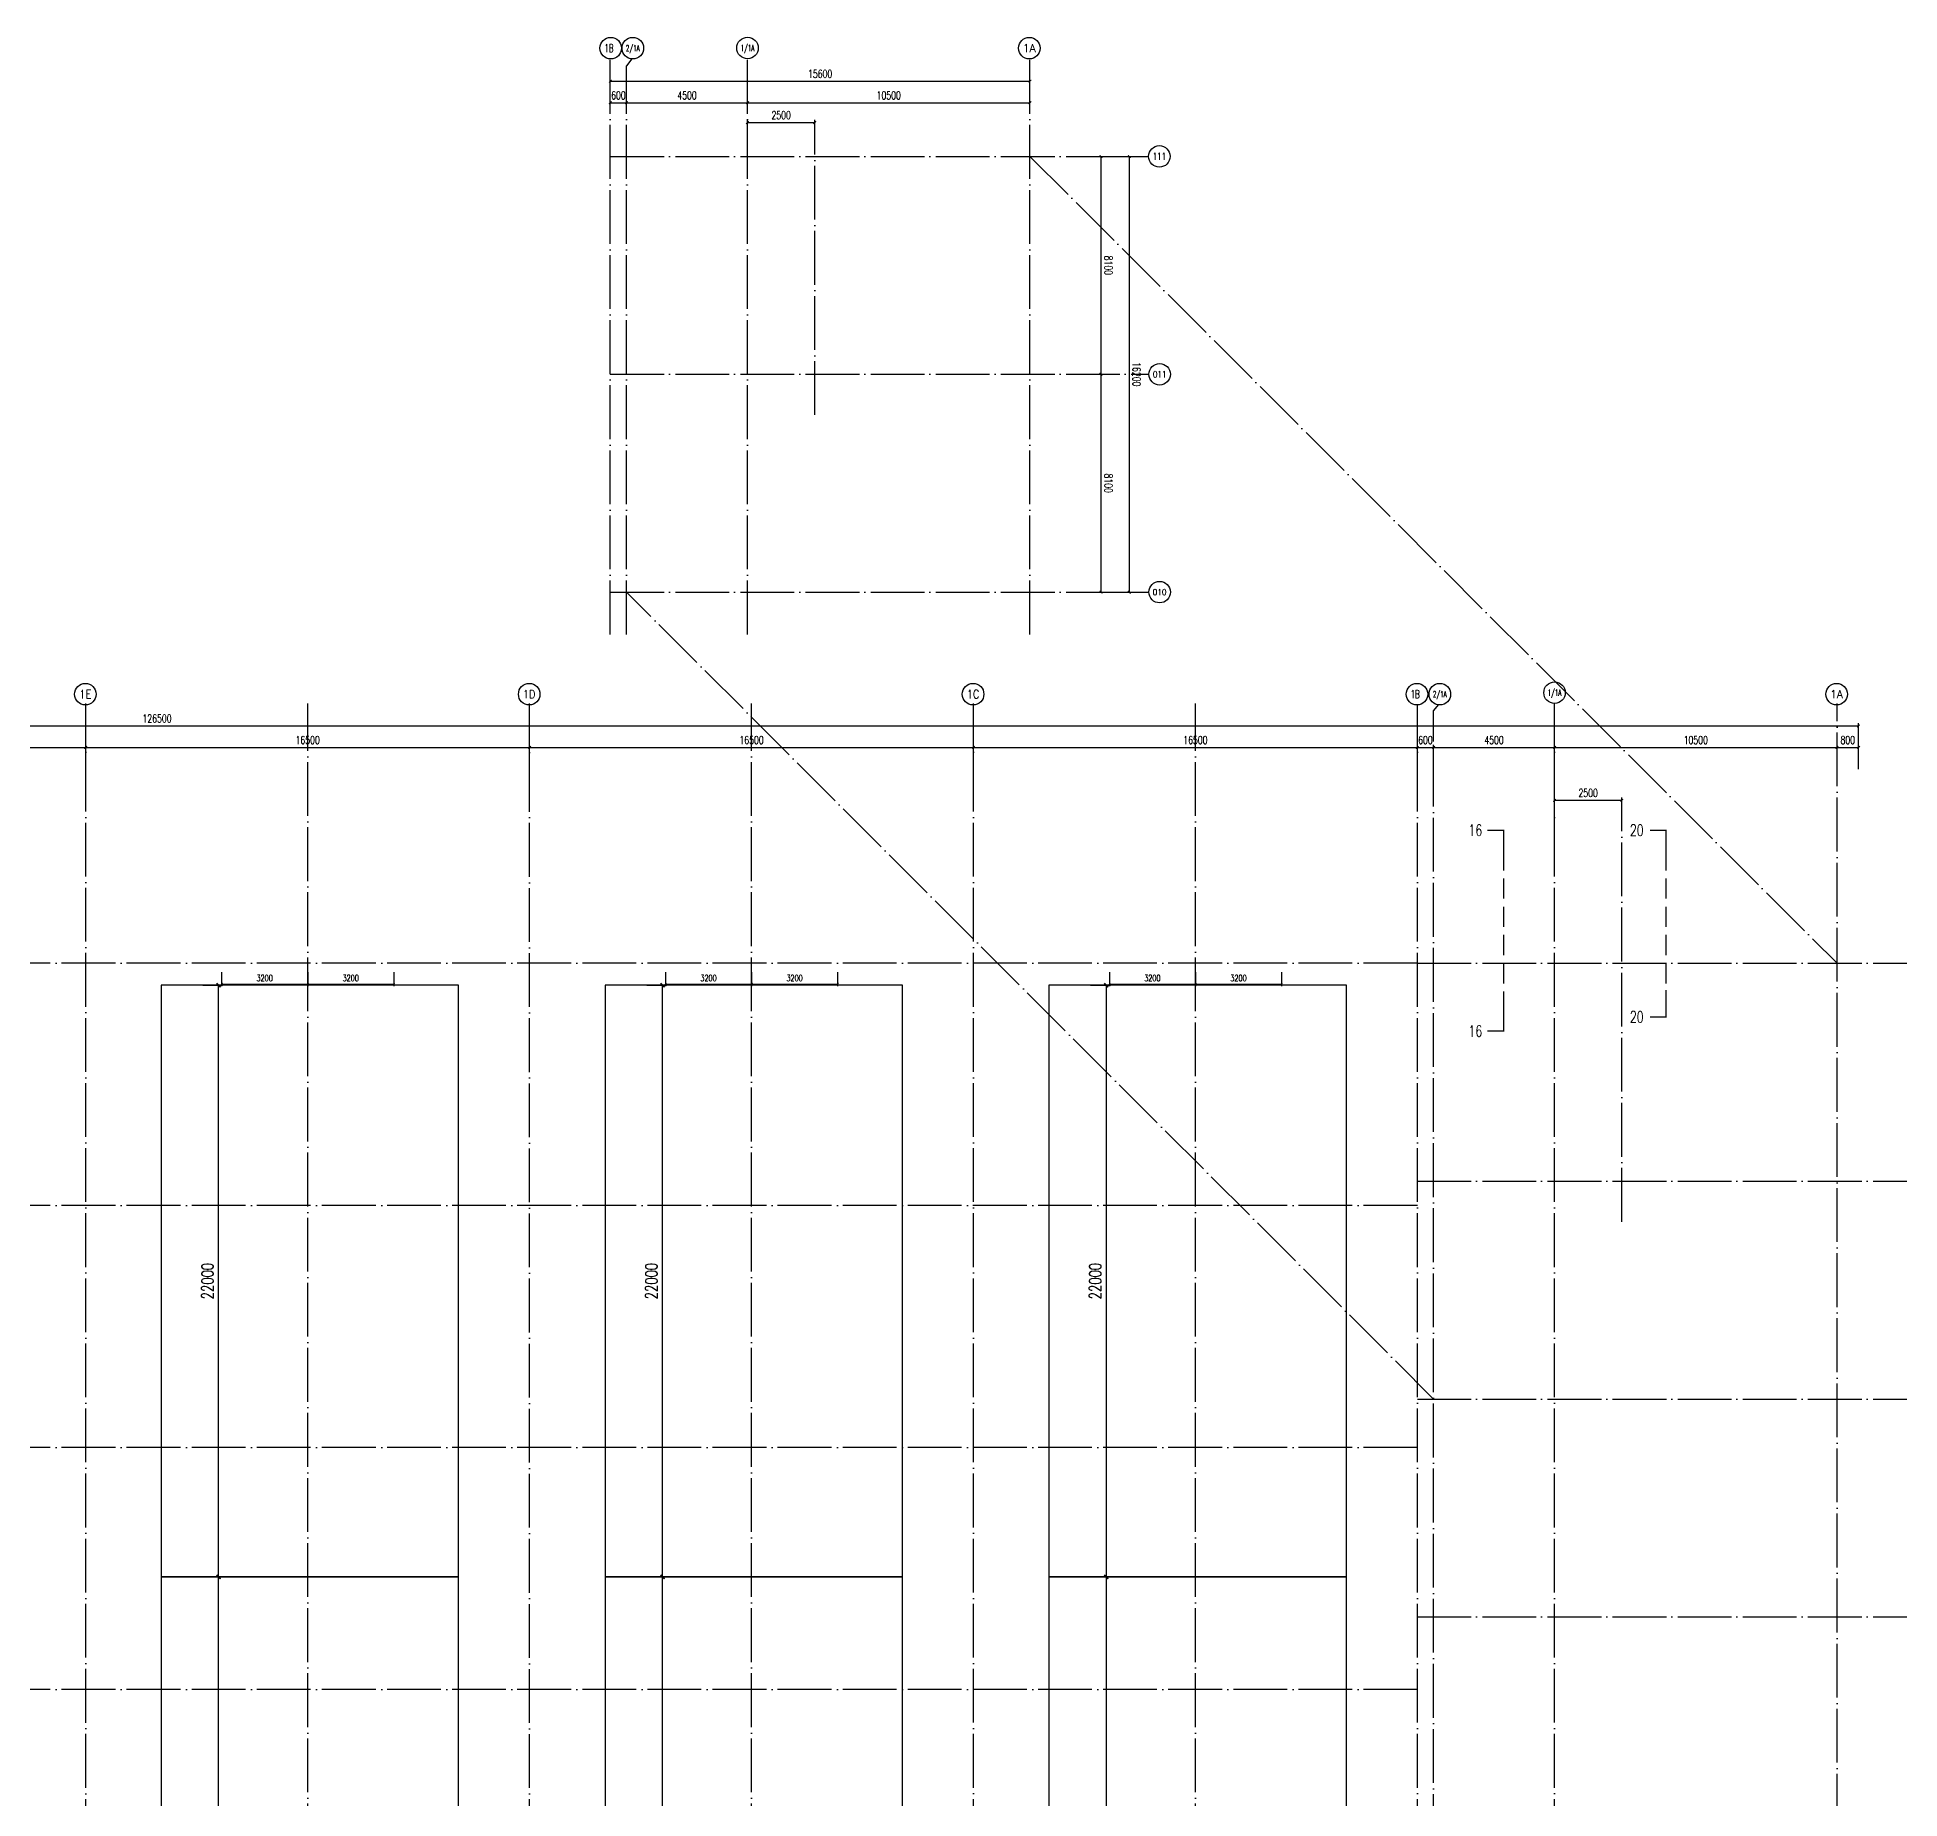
# Model space of a CAD drawing. Extents: x -1313754 to 847533, y 489853 to 941203.
# Drawn here: x -695757 to -626522, y 800756 to 866252 of the extents above; entities that cross this region are included whole.
import ezdxf
from ezdxf.enums import TextEntityAlignment as Align

# ---------------------------------------------------------------- set-up
doc = ezdxf.new("R2010")
doc.units = 0
doc.header["$LTSCALE"] = 1000
doc.header["$MEASUREMENT"] = 0
doc.linetypes.add('DASH', pattern=[0.35, 0.25, -0.1])
doc.linetypes.add('DOTE', pattern=[2.42, 2, -0.2, 0.02, -0.2])
doc.layers.get('Defpoints').update_dxf_attribs({"color": 210})
for name, color, linetype in [('A-AXIS-D', 1, 'Continuous'), ('A-AXIS-DOTE', 14, 'DOTE'), ('A-AXIS-DP', 126, 'Continuous'), ('A-SFCE', 30, 'Continuous'), ('AS-WALL', 40, 'Continuous'), ('DIM_SYMB', 3, 'Continuous'), ('PUB_TEXT', 7, 'Continuous')]:
    doc.layers.add(name, color=color, linetype=linetype)
doc.styles.add('_TCH_AXIS', font='COMPLEX', dxfattribs={"bigfont": 'GBCBIG'})
doc.styles.add('_TCH_DIM_T3', font='SIMPLEX', dxfattribs={"width": 0.705882, "bigfont": 'GBCBIG'})
doc.styles.add('_TCH_LABEL', font='COMPLEX', dxfattribs={"bigfont": 'GBCBIG'})
doc.styles.add('A-DIM_T3', font='SIMPLEX', dxfattribs={"width": 0.705882, "bigfont": 'GBCBIG'})
doc.dimstyles.new('_TCH_ARCH&&100', dxfattribs={"dimtxt": 297.5, "dimasz": 100, "dimexe": 100, "dimexo": 100, "dimgap": 126.25, "dimtad": 1, "dimdec": 0, "dimzin": 0, "dimdsep": 46, "dimtxsty": '_TCH_DIM_T3', "dimblk": 'ARCHTICK', "dimcen": 0.09, "dimclrt": 7, "dimazin": 2, "dimtfac": 1, "dimtdec": 0, "dimtix": 1, "dimtmove": 2, "dimatfit": 3, "dimfxl": 0, "dimtolj": 1, "dimtzin": 0, "dimarcsym": 0})
doc.dimstyles.new('_TCH_ARCH&&150', dxfattribs={"dimtxt": 446.25, "dimasz": 150, "dimexe": 150, "dimexo": 150, "dimgap": 189.375, "dimtad": 1, "dimdec": 0, "dimzin": 0, "dimdsep": 46, "dimtxsty": '_TCH_DIM_T3', "dimblk": 'ARCHTICK', "dimcen": 0.09, "dimclrt": 7, "dimazin": 2, "dimtfac": 1, "dimtdec": 0, "dimtix": 1, "dimtmove": 2, "dimatfit": 3, "dimfxl": 0, "dimtolj": 1, "dimtzin": 0, "dimarcsym": 0})
doc.dimstyles.new('_TCH_ARCH&&80', dxfattribs={"dimtxt": 238, "dimasz": 80, "dimexe": 80, "dimexo": 80, "dimgap": 101, "dimtad": 1, "dimdec": 0, "dimzin": 0, "dimdsep": 46, "dimtxsty": '_TCH_DIM_T3', "dimblk": 'ARCHTICK', "dimcen": 0.09, "dimclrt": 7, "dimazin": 2, "dimtfac": 1, "dimtdec": 0, "dimtix": 1, "dimtmove": 2, "dimatfit": 3, "dimfxl": 0, "dimtolj": 1, "dimtzin": 0, "dimarcsym": 0})
doc.dimstyles.new('A-DIM&&100', dxfattribs={"dimtxt": 297.5, "dimasz": 100, "dimexe": 100, "dimexo": 100, "dimgap": 126.25, "dimtad": 1, "dimdec": 0, "dimzin": 0, "dimdsep": 46, "dimtxsty": 'A-DIM_T3', "dimblk": 'ARCHTICK', "dimcen": 0.09, "dimclrt": 7, "dimazin": 2, "dimtfac": 1, "dimtdec": 0, "dimtix": 1, "dimtmove": 2, "dimatfit": 3, "dimfxl": 0, "dimtolj": 1, "dimtzin": 0, "dimarcsym": 0})

# ---------------------------------------------------------------- blocks, each defined once
blk = doc.blocks.new('_ArchTick')
at = {"color": 0, "linetype": 'ByBlock', "const_width": 0.4}
blk.add_lwpolyline([(-0.5, -0.5), (0.5, 0.5)], dxfattribs=at)
blk = doc.blocks.new('*D1253')
at = {"layer": 'A-AXIS-D', "color": 0, "lineweight": -2}
for p, q in [((10282, 34220), (10282, 35127)), ((10282, 35027), (26782, 35027)), ((26782, 34220), (26782, 35127))]:
    blk.add_line(p, q, dxfattribs=at)
at = {"layer": 'Defpoints', "color": 0}
for p in [(26782, 35027), (10282, 34120), (26782, 34120)]:
    blk.add_point(p, dxfattribs=at)
at = {"layer": 'A-AXIS-D', "color": 0, "lineweight": -2, "xscale": 100, "yscale": 100, "zscale": 100, "rotation": 180}
blk.add_blockref('_ArchTick', (10282, 35027), dxfattribs=at)
at = {"layer": 'A-AXIS-D', "color": 0, "lineweight": -2, "xscale": 100, "yscale": 100, "zscale": 100}
blk.add_blockref('_ArchTick', (26782, 35027), dxfattribs=at)
at = {"layer": 'A-AXIS-D', "color": 7, "insert": (18532, 35302), "char_height": 297.5, "attachment_point": 5, "style": '_TCH_DIM_T3'}
blk.add_mtext('\\A1;16500', dxfattribs=at)
blk = doc.blocks.new('*D1254')
at = {"layer": 'A-AXIS-D', "color": 0, "lineweight": -2}
for p, q in [((26782, 34220), (26782, 35127)), ((26782, 35027), (43282, 35027)), ((43282, 34220), (43282, 35127))]:
    blk.add_line(p, q, dxfattribs=at)
at = {"layer": 'Defpoints', "color": 0}
for p in [(43282, 35027), (26782, 34120), (43282, 34120)]:
    blk.add_point(p, dxfattribs=at)
at = {"layer": 'A-AXIS-D', "color": 0, "lineweight": -2, "xscale": 100, "yscale": 100, "zscale": 100, "rotation": 180}
blk.add_blockref('_ArchTick', (26782, 35027), dxfattribs=at)
at = {"layer": 'A-AXIS-D', "color": 0, "lineweight": -2, "xscale": 100, "yscale": 100, "zscale": 100}
blk.add_blockref('_ArchTick', (43282, 35027), dxfattribs=at)
at = {"layer": 'A-AXIS-D', "color": 7, "insert": (35032, 35302), "char_height": 297.5, "attachment_point": 5, "style": '_TCH_DIM_T3'}
blk.add_mtext('\\A1;16500', dxfattribs=at)
blk = doc.blocks.new('*D1255')
at = {"layer": 'A-AXIS-D', "color": 0, "lineweight": -2}
for p, q in [((43282, 34220), (43282, 35127)), ((43282, 35027), (59782, 35027)), ((59782, 34220), (59782, 35127))]:
    blk.add_line(p, q, dxfattribs=at)
at = {"layer": 'Defpoints', "color": 0}
for p in [(59782, 35027), (43282, 34120), (59782, 34120)]:
    blk.add_point(p, dxfattribs=at)
at = {"layer": 'A-AXIS-D', "color": 0, "lineweight": -2, "xscale": 100, "yscale": 100, "zscale": 100, "rotation": 180}
blk.add_blockref('_ArchTick', (43282, 35027), dxfattribs=at)
at = {"layer": 'A-AXIS-D', "color": 0, "lineweight": -2, "xscale": 100, "yscale": 100, "zscale": 100}
blk.add_blockref('_ArchTick', (59782, 35027), dxfattribs=at)
at = {"layer": 'A-AXIS-D', "color": 7, "insert": (51532, 35302), "char_height": 297.5, "attachment_point": 5, "style": '_TCH_DIM_T3'}
blk.add_mtext('\\A1;16500', dxfattribs=at)
blk = doc.blocks.new('*D1256')
at = {"layer": 'A-AXIS-D', "color": 0, "lineweight": -2}
for p, q in [((59782, 34220), (59782, 35127)), ((59782, 35027), (76282, 35027)), ((76282, 34220), (76282, 35127))]:
    blk.add_line(p, q, dxfattribs=at)
at = {"layer": 'Defpoints', "color": 0}
for p in [(76282, 35027), (59782, 34120), (76282, 34120)]:
    blk.add_point(p, dxfattribs=at)
at = {"layer": 'A-AXIS-D', "color": 0, "lineweight": -2, "xscale": 100, "yscale": 100, "zscale": 100, "rotation": 180}
blk.add_blockref('_ArchTick', (59782, 35027), dxfattribs=at)
at = {"layer": 'A-AXIS-D', "color": 0, "lineweight": -2, "xscale": 100, "yscale": 100, "zscale": 100}
blk.add_blockref('_ArchTick', (76282, 35027), dxfattribs=at)
at = {"layer": 'A-AXIS-D', "color": 7, "insert": (68032, 35302), "char_height": 297.5, "attachment_point": 5, "style": '_TCH_DIM_T3'}
blk.add_mtext('\\A1;16500', dxfattribs=at)
blk = doc.blocks.new('*D1257')
at = {"layer": 'A-AXIS-D', "color": 0, "lineweight": -2}
for p, q in [((76282, 34220), (76282, 35127)), ((76282, 35027), (76882, 35027)), ((76882, 34220), (76882, 35127))]:
    blk.add_line(p, q, dxfattribs=at)
at = {"layer": 'Defpoints', "color": 0}
for p in [(76882, 35027), (76282, 34120), (76882, 34120)]:
    blk.add_point(p, dxfattribs=at)
at = {"layer": 'A-AXIS-D', "color": 0, "lineweight": -2, "xscale": 100, "yscale": 100, "zscale": 100, "rotation": 180}
blk.add_blockref('_ArchTick', (76282, 35027), dxfattribs=at)
at = {"layer": 'A-AXIS-D', "color": 0, "lineweight": -2, "xscale": 100, "yscale": 100, "zscale": 100}
blk.add_blockref('_ArchTick', (76882, 35027), dxfattribs=at)
at = {"layer": 'A-AXIS-D', "color": 7, "insert": (76582, 35302), "char_height": 297.5, "attachment_point": 5, "style": '_TCH_DIM_T3'}
blk.add_mtext('\\A1;600', dxfattribs=at)
blk = doc.blocks.new('*D1258')
at = {"layer": 'A-AXIS-D', "color": 0, "lineweight": -2}
for p, q in [((76882, 34220), (76882, 35127)), ((76882, 35027), (81382, 35027)), ((81382, 34220), (81382, 35127))]:
    blk.add_line(p, q, dxfattribs=at)
at = {"layer": 'Defpoints', "color": 0}
for p in [(81382, 35027), (76882, 34120), (81382, 34120)]:
    blk.add_point(p, dxfattribs=at)
at = {"layer": 'A-AXIS-D', "color": 0, "lineweight": -2, "xscale": 100, "yscale": 100, "zscale": 100, "rotation": 180}
blk.add_blockref('_ArchTick', (76882, 35027), dxfattribs=at)
at = {"layer": 'A-AXIS-D', "color": 0, "lineweight": -2, "xscale": 100, "yscale": 100, "zscale": 100}
blk.add_blockref('_ArchTick', (81382, 35027), dxfattribs=at)
at = {"layer": 'A-AXIS-D', "color": 7, "insert": (79132, 35302), "char_height": 297.5, "attachment_point": 5, "style": '_TCH_DIM_T3'}
blk.add_mtext('\\A1;4500', dxfattribs=at)
blk = doc.blocks.new('*D1259')
at = {"layer": 'A-AXIS-D', "color": 0, "lineweight": -2}
for p, q in [((81382, 34220), (81382, 35127)), ((81382, 35027), (91882, 35027)), ((91882, 34220), (91882, 35127))]:
    blk.add_line(p, q, dxfattribs=at)
at = {"layer": 'Defpoints', "color": 0}
for p in [(91882, 35027), (81382, 34120), (91882, 34120)]:
    blk.add_point(p, dxfattribs=at)
at = {"layer": 'A-AXIS-D', "color": 0, "lineweight": -2, "xscale": 100, "yscale": 100, "zscale": 100, "rotation": 180}
blk.add_blockref('_ArchTick', (81382, 35027), dxfattribs=at)
at = {"layer": 'A-AXIS-D', "color": 0, "lineweight": -2, "xscale": 100, "yscale": 100, "zscale": 100}
blk.add_blockref('_ArchTick', (91882, 35027), dxfattribs=at)
at = {"layer": 'A-AXIS-D', "color": 7, "insert": (86632, 35302), "char_height": 297.5, "attachment_point": 5, "style": '_TCH_DIM_T3'}
blk.add_mtext('\\A1;10500', dxfattribs=at)
blk = doc.blocks.new('*D1260')
at = {"layer": 'A-AXIS-D', "color": 0, "lineweight": -2}
for p, q in [((91882, 34220), (91882, 35127)), ((91882, 35027), (92682, 35027)), ((92682, 34220), (92682, 35127))]:
    blk.add_line(p, q, dxfattribs=at)
at = {"layer": 'Defpoints', "color": 0}
for p in [(92682, 35027), (91882, 34120), (92682, 34120)]:
    blk.add_point(p, dxfattribs=at)
at = {"layer": 'A-AXIS-D', "color": 0, "lineweight": -2, "xscale": 100, "yscale": 100, "zscale": 100, "rotation": 180}
blk.add_blockref('_ArchTick', (91882, 35027), dxfattribs=at)
at = {"layer": 'A-AXIS-D', "color": 0, "lineweight": -2, "xscale": 100, "yscale": 100, "zscale": 100}
blk.add_blockref('_ArchTick', (92682, 35027), dxfattribs=at)
at = {"layer": 'A-AXIS-D', "color": 7, "insert": (92282, 35302), "char_height": 297.5, "attachment_point": 5, "style": '_TCH_DIM_T3'}
blk.add_mtext('\\A1;800', dxfattribs=at)
blk = doc.blocks.new('*D1356')
at = {"layer": 'A-AXIS-D', "color": 0, "lineweight": -2}
for p, q in [((46282, 58583), (46282, 59097)), ((46282, 58997), (46882, 58997)), ((46882, 58583), (46882, 59097))]:
    blk.add_line(p, q, dxfattribs=at)
at = {"layer": 'Defpoints', "color": 0}
for p in [(46882, 58997), (46282, 58483), (46882, 58483)]:
    blk.add_point(p, dxfattribs=at)
at = {"layer": 'A-AXIS-D', "color": 0, "lineweight": -2, "xscale": 100, "yscale": 100, "zscale": 100, "rotation": 180}
blk.add_blockref('_ArchTick', (46282, 58997), dxfattribs=at)
at = {"layer": 'A-AXIS-D', "color": 0, "lineweight": -2, "xscale": 100, "yscale": 100, "zscale": 100}
blk.add_blockref('_ArchTick', (46882, 58997), dxfattribs=at)
at = {"layer": 'A-AXIS-D', "color": 7, "insert": (46582, 59272), "char_height": 297.5, "attachment_point": 5, "style": '_TCH_DIM_T3'}
blk.add_mtext('\\A1;600', dxfattribs=at)
blk = doc.blocks.new('*D1357')
at = {"layer": 'A-AXIS-D', "color": 0, "lineweight": -2}
for p, q in [((46882, 58583), (46882, 59097)), ((46882, 58997), (51382, 58997)), ((51382, 58583), (51382, 59097))]:
    blk.add_line(p, q, dxfattribs=at)
at = {"layer": 'Defpoints', "color": 0}
for p in [(51382, 58997), (46882, 58483), (51382, 58483)]:
    blk.add_point(p, dxfattribs=at)
at = {"layer": 'A-AXIS-D', "color": 0, "lineweight": -2, "xscale": 100, "yscale": 100, "zscale": 100, "rotation": 180}
blk.add_blockref('_ArchTick', (46882, 58997), dxfattribs=at)
at = {"layer": 'A-AXIS-D', "color": 0, "lineweight": -2, "xscale": 100, "yscale": 100, "zscale": 100}
blk.add_blockref('_ArchTick', (51382, 58997), dxfattribs=at)
at = {"layer": 'A-AXIS-D', "color": 7, "insert": (49132, 59272), "char_height": 297.5, "attachment_point": 5, "style": '_TCH_DIM_T3'}
blk.add_mtext('\\A1;4500', dxfattribs=at)
blk = doc.blocks.new('*D1358')
at = {"layer": 'A-AXIS-D', "color": 0, "lineweight": -2}
for p, q in [((51382, 58583), (51382, 59097)), ((51382, 58997), (61882, 58997)), ((61882, 58583), (61882, 59097))]:
    blk.add_line(p, q, dxfattribs=at)
at = {"layer": 'Defpoints', "color": 0}
for p in [(61882, 58997), (51382, 58483), (61882, 58483)]:
    blk.add_point(p, dxfattribs=at)
at = {"layer": 'A-AXIS-D', "color": 0, "lineweight": -2, "xscale": 100, "yscale": 100, "zscale": 100, "rotation": 180}
blk.add_blockref('_ArchTick', (51382, 58997), dxfattribs=at)
at = {"layer": 'A-AXIS-D', "color": 0, "lineweight": -2, "xscale": 100, "yscale": 100, "zscale": 100}
blk.add_blockref('_ArchTick', (61882, 58997), dxfattribs=at)
at = {"layer": 'A-AXIS-D', "color": 7, "insert": (56632, 59272), "char_height": 297.5, "attachment_point": 5, "style": '_TCH_DIM_T3'}
blk.add_mtext('\\A1;10500', dxfattribs=at)
blk = doc.blocks.new('*D1359')
at = {"layer": 'A-AXIS-D', "color": 0, "lineweight": -2}
for p, q in [((63836, 57000), (64622, 57000)), ((64522, 57000), (64522, 48900)), ((63836, 48900), (64622, 48900))]:
    blk.add_line(p, q, dxfattribs=at)
at = {"layer": 'Defpoints', "color": 0}
for p in [(63736, 57000), (63736, 48900), (64522, 48900)]:
    blk.add_point(p, dxfattribs=at)
at = {"layer": 'A-AXIS-D', "color": 0, "lineweight": -2, "xscale": 100, "yscale": 100, "zscale": 100}
for p, rotation in [((64522, 57000), 90), ((64522, 48900), 270)]:
    blk.add_blockref('_ArchTick', p, dxfattribs=dict(at, rotation=rotation))
at = {"layer": 'A-AXIS-D', "color": 7, "insert": (64797, 52950), "char_height": 297.5, "attachment_point": 5, "rotation": 270, "style": 'A-DIM_T3'}
blk.add_mtext('\\A1;8100', dxfattribs=at)
blk = doc.blocks.new('*D1360')
at = {"layer": 'A-AXIS-D', "color": 0, "lineweight": -2}
for p, q in [((63836, 48900), (64622, 48900)), ((64522, 48900), (64522, 40800)), ((63836, 40800), (64622, 40800))]:
    blk.add_line(p, q, dxfattribs=at)
at = {"layer": 'Defpoints', "color": 0}
for p in [(63736, 48900), (63736, 40800), (64522, 40800)]:
    blk.add_point(p, dxfattribs=at)
at = {"layer": 'A-AXIS-D', "color": 0, "lineweight": -2, "xscale": 100, "yscale": 100, "zscale": 100}
for p, rotation in [((64522, 48900), 90), ((64522, 40800), 270)]:
    blk.add_blockref('_ArchTick', p, dxfattribs=dict(at, rotation=rotation))
at = {"layer": 'A-AXIS-D', "color": 7, "insert": (64797, 44850), "char_height": 297.5, "attachment_point": 5, "rotation": 270, "style": 'A-DIM_T3'}
blk.add_mtext('\\A1;8100', dxfattribs=at)
blk = doc.blocks.new('*D1363')
at = {"layer": 'A-AXIS-D', "color": 0, "lineweight": -2}
for p, q in [((-33818, 34320), (-33818, 35927)), ((-33818, 35827), (92682, 35827)), ((92682, 34320), (92682, 35927))]:
    blk.add_line(p, q, dxfattribs=at)
at = {"layer": 'Defpoints', "color": 0}
for p in [(92682, 35827), (-33818, 34220), (92682, 34220)]:
    blk.add_point(p, dxfattribs=at)
at = {"layer": 'A-AXIS-D', "color": 0, "lineweight": -2, "xscale": 100, "yscale": 100, "zscale": 100, "rotation": 180}
blk.add_blockref('_ArchTick', (-33818, 35827), dxfattribs=at)
at = {"layer": 'A-AXIS-D', "color": 0, "lineweight": -2, "xscale": 100, "yscale": 100, "zscale": 100}
blk.add_blockref('_ArchTick', (92682, 35827), dxfattribs=at)
at = {"layer": 'A-AXIS-D', "color": 7, "insert": (29432, 36102), "char_height": 297.5, "attachment_point": 5, "style": '_TCH_DIM_T3'}
blk.add_mtext('\\A1;126500', dxfattribs=at)
blk = doc.blocks.new('*D1364')
at = {"layer": 'A-AXIS-D', "color": 0, "lineweight": -2}
for p, q in [((46282, 59383), (46282, 59897)), ((46282, 59797), (61882, 59797)), ((61882, 59383), (61882, 59897))]:
    blk.add_line(p, q, dxfattribs=at)
at = {"layer": 'Defpoints', "color": 0}
for p in [(61882, 59797), (46282, 59283), (61882, 59283)]:
    blk.add_point(p, dxfattribs=at)
at = {"layer": 'A-AXIS-D', "color": 0, "lineweight": -2, "xscale": 100, "yscale": 100, "zscale": 100, "rotation": 180}
blk.add_blockref('_ArchTick', (46282, 59797), dxfattribs=at)
at = {"layer": 'A-AXIS-D', "color": 0, "lineweight": -2, "xscale": 100, "yscale": 100, "zscale": 100}
blk.add_blockref('_ArchTick', (61882, 59797), dxfattribs=at)
at = {"layer": 'A-AXIS-D', "color": 7, "insert": (54082, 60072), "char_height": 297.5, "attachment_point": 5, "style": '_TCH_DIM_T3'}
blk.add_mtext('\\A1;15600', dxfattribs=at)
blk = doc.blocks.new('*D1370')
at = {"layer": 'A-AXIS-D', "color": 0, "lineweight": -2}
for p, q in [((63710, 57000), (65672, 57000)), ((65572, 57000), (65572, 40800)), ((63710, 40800), (65672, 40800))]:
    blk.add_line(p, q, dxfattribs=at)
at = {"layer": 'Defpoints', "color": 0}
for p in [(63610, 57000), (63610, 40800), (65572, 40800)]:
    blk.add_point(p, dxfattribs=at)
at = {"layer": 'A-AXIS-D', "color": 0, "lineweight": -2, "xscale": 100, "yscale": 100, "zscale": 100}
for p, rotation in [((65572, 57000), 90), ((65572, 40800), 270)]:
    blk.add_blockref('_ArchTick', p, dxfattribs=dict(at, rotation=rotation))
at = {"layer": 'A-AXIS-D', "color": 7, "insert": (65847, 48900), "char_height": 297.5, "attachment_point": 5, "rotation": 270, "style": '_TCH_DIM_T3'}
blk.add_mtext('\\A1;16200', dxfattribs=at)
blk = doc.blocks.new('*D1490')
at = {"layer": 'A-AXIS-DP', "color": 0, "lineweight": -2}
for p, q in [((68032, 26670), (68032, 26150)), ((71232, 26670), (71232, 26150)), ((68032, 26230), (71232, 26230))]:
    blk.add_line(p, q, dxfattribs=at)
at = {"layer": 'Defpoints', "color": 0}
for p in [(68032, 26750), (71232, 26750), (71232, 26230)]:
    blk.add_point(p, dxfattribs=at)
at = {"layer": 'A-AXIS-DP', "color": 0, "lineweight": -2, "xscale": 80, "yscale": 80, "zscale": 80, "rotation": 180}
blk.add_blockref('_ArchTick', (68032, 26230), dxfattribs=at)
at = {"layer": 'A-AXIS-DP', "color": 0, "lineweight": -2, "xscale": 80, "yscale": 80, "zscale": 80}
blk.add_blockref('_ArchTick', (71232, 26230), dxfattribs=at)
at = {"layer": 'A-AXIS-DP', "color": 7, "insert": (69632, 26450), "char_height": 238, "attachment_point": 5, "style": '_TCH_DIM_T3'}
blk.add_mtext('\\A1;3200', dxfattribs=at)
blk = doc.blocks.new('*D1491')
at = {"layer": 'A-AXIS-DP', "color": 0, "lineweight": -2}
for p, q in [((64832, 26670), (64832, 26150)), ((68032, 26670), (68032, 26150)), ((64832, 26230), (68032, 26230))]:
    blk.add_line(p, q, dxfattribs=at)
at = {"layer": 'Defpoints', "color": 0}
for p in [(64832, 26750), (68032, 26750), (68032, 26230)]:
    blk.add_point(p, dxfattribs=at)
at = {"layer": 'A-AXIS-DP', "color": 0, "lineweight": -2, "xscale": 80, "yscale": 80, "zscale": 80, "rotation": 180}
blk.add_blockref('_ArchTick', (64832, 26230), dxfattribs=at)
at = {"layer": 'A-AXIS-DP', "color": 0, "lineweight": -2, "xscale": 80, "yscale": 80, "zscale": 80}
blk.add_blockref('_ArchTick', (68032, 26230), dxfattribs=at)
at = {"layer": 'A-AXIS-DP', "color": 7, "insert": (66432, 26450), "char_height": 238, "attachment_point": 5, "style": '_TCH_DIM_T3'}
blk.add_mtext('\\A1;3200', dxfattribs=at)
blk = doc.blocks.new('*D1492')
at = {"layer": 'A-AXIS-DP', "color": 0, "lineweight": -2}
for p, q in [((51532, 26670), (51532, 26150)), ((54732, 26670), (54732, 26150)), ((51532, 26230), (54732, 26230))]:
    blk.add_line(p, q, dxfattribs=at)
at = {"layer": 'Defpoints', "color": 0}
for p in [(51532, 26750), (54732, 26750), (54732, 26230)]:
    blk.add_point(p, dxfattribs=at)
at = {"layer": 'A-AXIS-DP', "color": 0, "lineweight": -2, "xscale": 80, "yscale": 80, "zscale": 80, "rotation": 180}
blk.add_blockref('_ArchTick', (51532, 26230), dxfattribs=at)
at = {"layer": 'A-AXIS-DP', "color": 0, "lineweight": -2, "xscale": 80, "yscale": 80, "zscale": 80}
blk.add_blockref('_ArchTick', (54732, 26230), dxfattribs=at)
at = {"layer": 'A-AXIS-DP', "color": 7, "insert": (53132, 26450), "char_height": 238, "attachment_point": 5, "style": '_TCH_DIM_T3'}
blk.add_mtext('\\A1;3200', dxfattribs=at)
blk = doc.blocks.new('*D1493')
at = {"layer": 'A-AXIS-DP', "color": 0, "lineweight": -2}
for p, q in [((48332, 26670), (48332, 26150)), ((51532, 26670), (51532, 26150)), ((48332, 26230), (51532, 26230))]:
    blk.add_line(p, q, dxfattribs=at)
at = {"layer": 'Defpoints', "color": 0}
for p in [(48332, 26750), (51532, 26750), (51532, 26230)]:
    blk.add_point(p, dxfattribs=at)
at = {"layer": 'A-AXIS-DP', "color": 0, "lineweight": -2, "xscale": 80, "yscale": 80, "zscale": 80, "rotation": 180}
blk.add_blockref('_ArchTick', (48332, 26230), dxfattribs=at)
at = {"layer": 'A-AXIS-DP', "color": 0, "lineweight": -2, "xscale": 80, "yscale": 80, "zscale": 80}
blk.add_blockref('_ArchTick', (51532, 26230), dxfattribs=at)
at = {"layer": 'A-AXIS-DP', "color": 7, "insert": (49932, 26450), "char_height": 238, "attachment_point": 5, "style": '_TCH_DIM_T3'}
blk.add_mtext('\\A1;3200', dxfattribs=at)
blk = doc.blocks.new('*D1494')
at = {"layer": 'A-AXIS-DP', "color": 0, "lineweight": -2}
for p, q in [((35032, 26670), (35032, 26150)), ((38232, 26670), (38232, 26150)), ((35032, 26230), (38232, 26230))]:
    blk.add_line(p, q, dxfattribs=at)
at = {"layer": 'Defpoints', "color": 0}
for p in [(35032, 26750), (38232, 26750), (38232, 26230)]:
    blk.add_point(p, dxfattribs=at)
at = {"layer": 'A-AXIS-DP', "color": 0, "lineweight": -2, "xscale": 80, "yscale": 80, "zscale": 80, "rotation": 180}
blk.add_blockref('_ArchTick', (35032, 26230), dxfattribs=at)
at = {"layer": 'A-AXIS-DP', "color": 0, "lineweight": -2, "xscale": 80, "yscale": 80, "zscale": 80}
blk.add_blockref('_ArchTick', (38232, 26230), dxfattribs=at)
at = {"layer": 'A-AXIS-DP', "color": 7, "insert": (36632, 26450), "char_height": 238, "attachment_point": 5, "style": '_TCH_DIM_T3'}
blk.add_mtext('\\A1;3200', dxfattribs=at)
blk = doc.blocks.new('*D1495')
at = {"layer": 'A-AXIS-DP', "color": 0, "lineweight": -2}
for p, q in [((31832, 26670), (31832, 26150)), ((35032, 26670), (35032, 26150)), ((31832, 26230), (35032, 26230))]:
    blk.add_line(p, q, dxfattribs=at)
at = {"layer": 'Defpoints', "color": 0}
for p in [(31832, 26750), (35032, 26750), (35032, 26230)]:
    blk.add_point(p, dxfattribs=at)
at = {"layer": 'A-AXIS-DP', "color": 0, "lineweight": -2, "xscale": 80, "yscale": 80, "zscale": 80, "rotation": 180}
blk.add_blockref('_ArchTick', (31832, 26230), dxfattribs=at)
at = {"layer": 'A-AXIS-DP', "color": 0, "lineweight": -2, "xscale": 80, "yscale": 80, "zscale": 80}
blk.add_blockref('_ArchTick', (35032, 26230), dxfattribs=at)
at = {"layer": 'A-AXIS-DP', "color": 7, "insert": (33432, 26450), "char_height": 238, "attachment_point": 5, "style": '_TCH_DIM_T3'}
blk.add_mtext('\\A1;3200', dxfattribs=at)
blk = doc.blocks.new('*D1513')
at = {"layer": 'A-AXIS-D', "color": 0, "lineweight": -2}
for p, q in [((81382, 32160), (81382, 33160)), ((81382, 33060), (83882, 33060)), ((83882, 32160), (83882, 33160))]:
    blk.add_line(p, q, dxfattribs=at)
at = {"layer": 'Defpoints', "color": 0}
for p in [(83882, 33060), (81382, 32060), (83882, 32060)]:
    blk.add_point(p, dxfattribs=at)
at = {"layer": 'A-AXIS-D', "color": 0, "lineweight": -2, "xscale": 100, "yscale": 100, "zscale": 100, "rotation": 180}
blk.add_blockref('_ArchTick', (81382, 33060), dxfattribs=at)
at = {"layer": 'A-AXIS-D', "color": 0, "lineweight": -2, "xscale": 100, "yscale": 100, "zscale": 100}
blk.add_blockref('_ArchTick', (83882, 33060), dxfattribs=at)
at = {"layer": 'A-AXIS-D', "color": 7, "insert": (82632, 33335), "char_height": 297.5, "attachment_point": 5, "style": '_TCH_DIM_T3'}
blk.add_mtext('\\A1;2500', dxfattribs=at)
blk = doc.blocks.new('*D1514')
at = {"layer": 'A-AXIS-D', "color": 0, "lineweight": -2}
for p, q in [((51382, 57760), (51382, 58360)), ((51382, 58260), (53882, 58260)), ((53882, 57760), (53882, 58360))]:
    blk.add_line(p, q, dxfattribs=at)
at = {"layer": 'Defpoints', "color": 0}
for p in [(53882, 58260), (51382, 57660), (53882, 57660)]:
    blk.add_point(p, dxfattribs=at)
at = {"layer": 'A-AXIS-D', "color": 0, "lineweight": -2, "xscale": 100, "yscale": 100, "zscale": 100, "rotation": 180}
blk.add_blockref('_ArchTick', (51382, 58260), dxfattribs=at)
at = {"layer": 'A-AXIS-D', "color": 0, "lineweight": -2, "xscale": 100, "yscale": 100, "zscale": 100}
blk.add_blockref('_ArchTick', (53882, 58260), dxfattribs=at)
at = {"layer": 'A-AXIS-D', "color": 7, "insert": (52632, 58535), "char_height": 297.5, "attachment_point": 5, "style": '_TCH_DIM_T3'}
blk.add_mtext('\\A1;2500', dxfattribs=at)
blk = doc.blocks.new('*D2323')
at = {"layer": 'A-SFCE', "color": 0, "lineweight": -2}
for p, q in [((-189600, 765005), (-188865, 765005)), ((-189015, 743005), (-189015, 765005)), ((-189600, 743005), (-188865, 743005))]:
    blk.add_line(p, q, dxfattribs=at)
at = {"layer": 'Defpoints', "color": 0}
for p in [(-189750, 765005), (-189015, 765005), (-189750, 743005)]:
    blk.add_point(p, dxfattribs=at)
at = {"layer": 'A-SFCE', "color": 0, "lineweight": -2, "xscale": 150, "yscale": 150, "zscale": 150}
for p, rotation in [((-189015, 765005), 90), ((-189015, 743005), 270)]:
    blk.add_blockref('_ArchTick', p, dxfattribs=dict(at, rotation=rotation))
at = {"layer": 'A-SFCE', "color": 7, "insert": (-189427.5, 754005), "char_height": 446.25, "attachment_point": 5, "rotation": 90, "style": '_TCH_DIM_T3'}
blk.add_mtext('\\A1;22000', dxfattribs=at)
blk = doc.blocks.new('dote')
at = {"layer": 'A-AXIS-D'}
for centre in [(46297.3, 61026.1), (47117.3, 61026.4), (51382.2, 61032.3), (61857.3, 61026.1), (66691.5, 57001.1), (66701.5, 48901.1), (66701.5, 40801.1), (26767.3, 37006.1), (43267.3, 37006.1), (59767.3, 37006.1), (76267.3, 37006.1), (77117.3, 37006.1), (81382.2, 37062.3), (91867.3, 37006.1)]:
    blk.add_circle(centre, 400, dxfattribs=at)
at = {"layer": 'A-AXIS-DOTE'}
for p, q in [((46282.2, 39230), (46282.2, 60626.4)), ((47087.6, 60626.4), (46882.2, 60370)), ((46882.2, 39230), (46882.2, 60370)), ((51382.2, 39230), (51382.2, 60626.4)), ((61882.2, 39230), (61882.2, 60626.4)), ((53882.2, 47390), (53882.2, 58090)), ((46282.2, 57000), (66291.5, 57000)), ((61882.2, 57000), (91882.2, 27000)), ((46282.2, 48900), (66301.5, 48900)), ((46282.2, 40800), (66301.5, 40800)), ((76882.2, 10800), (46882.2, 40800)), ((26782.2, -68994.5), (26782.2, 36662.3)), ((35032.2, -69160), (35032.2, 36662.3)), ((43282.2, -69003), (43282.2, 36662.3)), ((51532.2, -69160), (51532.2, 36662.3)), ((59782.2, -68993.9), (59782.2, 36662.3)), ((68032.2, -69160), (68032.2, 36662.3)), ((76282.2, -68993.9), (76282.2, 36606.4)), ((77051.7, 36611.6), (76882.2, 36400)), ((76882.2, -68810), (76882.2, 36400)), ((81382.2, -68993.9), (81382.2, 36662.3)), ((91882.2, -264080), (91882.2, 36662.3)), ((83882.2, 17390), (83882.2, 33120)), ((76282.2, 27000), (-41310, 27000)), ((76282.2, 27000), (124536.4, 27000)), ((76282.2, 18900), (124441.5, 18900)), ((76282.2, 18000), (-41310, 18000)), ((76282.2, 10800), (98661.5, 10800)), ((76282.2, 9000), (-41310, 9000)), ((76282.2, 2700), (98661.5, 2700)), ((76282.2, 0), (-41310, 0))]:
    blk.add_line(p, q, dxfattribs=at)
at = {"layer": 'DIM_SYMB', "const_width": 50}
for points in [[(78887.9, 31949.5), (79487.9, 31949.5), (79487.9, 30949.5)], [(84924.5, 31949.5), (85524.5, 31949.5), (85524.5, 30949.5)], [(85524.5, 26006.7), (85524.5, 25006.7), (84924.5, 25006.7)], [(79487.9, 25479.6), (79487.9, 24479.6), (78887.9, 24479.6)]]:
    blk.add_lwpolyline(points, dxfattribs=at)
at = {"layer": 'DIM_SYMB', "linetype": 'DASH', "ltscale": 3}
for points in [[(79487.9, 31204.5), (79487.9, 25338.2)], [(85524.5, 31204.5), (85524.5, 25338.2)]]:
    blk.add_lwpolyline(points, dxfattribs=at)
at = {"layer": 'PUB_TEXT', "style": '_TCH_AXIS'}
for s, height, p, p2 in [('1B ', 307.25, (46063.2, 60872.5), (46531.4, 60872.5)), ('1A', 300.65, (61621.1, 60875.8), (62093.5, 60875.8)), ('111', 265.5, (66445, 56868.4), (66938, 56868.4)), ('011', 241.21, (66448.8, 48780.5), (66954.2, 48780.5)), ('010', 220.59, (66444.1, 40690.8), (66958.8, 40690.8)), ('1E', 314.07, (26535.5, 36849.1), (26999.1, 36849.1)), ('1D', 307.25, (43033.2, 36852.5), (43501.4, 36852.5)), ('1C', 321.14, (59537.9, 36845.6), (59996.7, 36845.6)), ('1B ', 307.25, (76033.2, 36852.5), (76501.4, 36852.5)), ('1A', 300.65, (91631.1, 36855.8), (92103.5, 36855.8))]:
    blk.add_text(s, height=height, dxfattribs=at).set_placement(p, p2, align=Align.FIT)
at = {"layer": 'PUB_TEXT', "style": '_TCH_AXIS', "width": 0.65625}
for s, height, p, p2 in [('2/1A', 219.77, (46859.8, 60916.5), (47374.8, 60916.5)), ('1/1A', 232.83, (51127.5, 60915.9), (51636.9, 60915.9)), ('2/1A', 219.77, (76859.8, 36896.2), (77374.8, 36896.2)), ('1/1A', 232.83, (81127.5, 36945.9), (81636.9, 36945.9))]:
    blk.add_text(s, height=height, dxfattribs=at).set_placement(p, p2, align=Align.FIT)
at = {"layer": 'PUB_TEXT', "style": '_TCH_LABEL', "width": 0.705882}
for s, p in [('16', (78180.8, 31737)), ('20', (84181.6, 31737)), ('20', (84181.6, 24794.2)), ('16', (78180.8, 24267.1))]:
    blk.add_text(s, height=425, dxfattribs=at).set_placement(p)
at = {"layer": 'A-AXIS-D'}
for base, p1, p2, angle, picture, middle in [((61882.2, 59796.7), (46282.2, 59283.1), (61882.2, 59283.1), 0, '*D1364', (54082.2, 60071.7)), ((46882.2, 58996.7), (46282.2, 58483.1), (46882.2, 58483.1), 0, '*D1356', (46582.2, 59271.7)), ((51382.2, 58996.7), (46882.2, 58483.1), (51382.2, 58483.1), 0, '*D1357', (49132.2, 59271.7)), ((61882.2, 58996.7), (51382.2, 58483.1), (61882.2, 58483.1), 0, '*D1358', (56632.2, 59271.7)), ((53882.2, 58260), (51382.2, 57660), (53882.2, 57660), 360, '*D1514', (52632.2, 58535)), ((92682.2, 35826.7), (-33817.8, 34220), (92682.2, 34220), 0, '*D1363', (29432.2, 36101.7)), ((26782.2, 35026.7), (10282.2, 34120), (26782.2, 34120), 0, '*D1253', (18532.2, 35301.7)), ((43282.2, 35026.7), (26782.2, 34120), (43282.2, 34120), 0, '*D1254', (35032.2, 35301.7)), ((59782.2, 35026.7), (43282.2, 34120), (59782.2, 34120), 0, '*D1255', (51532.2, 35301.7)), ((76282.2, 35026.7), (59782.2, 34120), (76282.2, 34120), 0, '*D1256', (68032.2, 35301.7)), ((76882.2, 35026.7), (76282.2, 34120), (76882.2, 34120), 0, '*D1257', (76582.2, 35301.7)), ((81382.2, 35026.7), (76882.2, 34120), (81382.2, 34120), 0, '*D1258', (79132.2, 35301.7)), ((91882.2, 35026.7), (81382.2, 34120), (91882.2, 34120), 0, '*D1259', (86632.2, 35301.7)), ((92682.2, 35026.7), (91882.2, 34120), (92682.2, 34120), 0, '*D1260', (92282.2, 35301.7)), ((83882.2, 33060), (81382.2, 32060), (83882.2, 32060), 360, '*D1513', (82632.2, 33335))]:
    dim = blk.add_linear_dim(base=base, p1=p1, p2=p2, angle=angle, dimstyle='_TCH_ARCH&&100', override={"dimgap": 0}, dxfattribs=at)
    dim.commit()
    dim.dimension.update_dxf_attribs({"geometry": picture, "text_midpoint": middle, "dimtype": 161})
for base, p1, p2, dimstyle, picture, middle in [((65571.9, 40800), (63610, 57000), (63610, 40800), '_TCH_ARCH&&100', '*D1370', (65846.9, 48900)), ((64522.2, 48900), (63735.8, 57000), (63735.8, 48900), 'A-DIM&&100', '*D1359', (64797.2, 52950)), ((64522.2, 40800), (63735.8, 48900), (63735.8, 40800), 'A-DIM&&100', '*D1360', (64797.2, 44850))]:
    dim = blk.add_linear_dim(base=base, p1=p1, p2=p2, angle=270, dimstyle=dimstyle, override={"dimgap": 0}, dxfattribs=at)
    dim.commit()
    dim.dimension.update_dxf_attribs({"geometry": picture, "text_midpoint": middle, "dimtype": 161, "text_rotation": 270})
at = {"layer": 'A-AXIS-DP'}
for p1, p2, picture, middle in [((31832.2, 26750), (35032.2, 26750), '*D1495', (33432.2, 26450)), ((35032.2, 26750), (38232.2, 26750), '*D1494', (36632.2, 26450)), ((48332.2, 26750), (51532.2, 26750), '*D1493', (49932.2, 26450)), ((51532.2, 26750), (54732.2, 26750), '*D1492', (53132.2, 26450)), ((64832.2, 26750), (68032.2, 26750), '*D1491', (66432.2, 26450)), ((68032.2, 26750), (71232.2, 26750), '*D1490', (69632.2, 26450))]:
    dim = blk.add_aligned_dim(p1=p1, p2=p2, distance=-520, dimstyle='_TCH_ARCH&&80', dxfattribs=at)
    dim.commit()
    dim.dimension.update_dxf_attribs({"geometry": picture, "text_midpoint": middle})
blk = doc.blocks.new('w4243eeee')
at = {"layer": 'A-SFCE', "color": 5}
blk.add_lwpolyline([(-191148.5, 765005), (-191148.5, 743005), (-180094.3, 743005), (-180094.3, 765005)], close=True, dxfattribs=at)
at = {"layer": 'A-SFCE', "color": 1}
dim = blk.add_aligned_dim(p1=(-189750, 743005), p2=(-189750, 765005), distance=-735, dimstyle='_TCH_ARCH&&150', dxfattribs=at)
dim.commit()
dim.dimension.update_dxf_attribs({"geometry": '*D2323', "text_midpoint": (-189427.5, 754005)})
blk = doc.blocks.new('w432432')
at = {"layer": 'A-SFCE'}
for p in [(0, 66000), (16500, 66000), (33000, 66000), (0, 44000), (16500, 44000), (33000, 44000)]:
    blk.add_blockref('w4243eeee', p, dxfattribs=at)

msp = doc.modelspace()

# ---------------------------------------------------------------- block references
at = {"layer": 'A-SFCE'}
msp.add_blockref('w432432', (-500000, 0), dxfattribs=at)
at = {"layer": 'AS-WALL'}
msp.add_blockref('dote', (-720736.4, 804820), dxfattribs=at)

doc.saveas('drawing.dxf')
